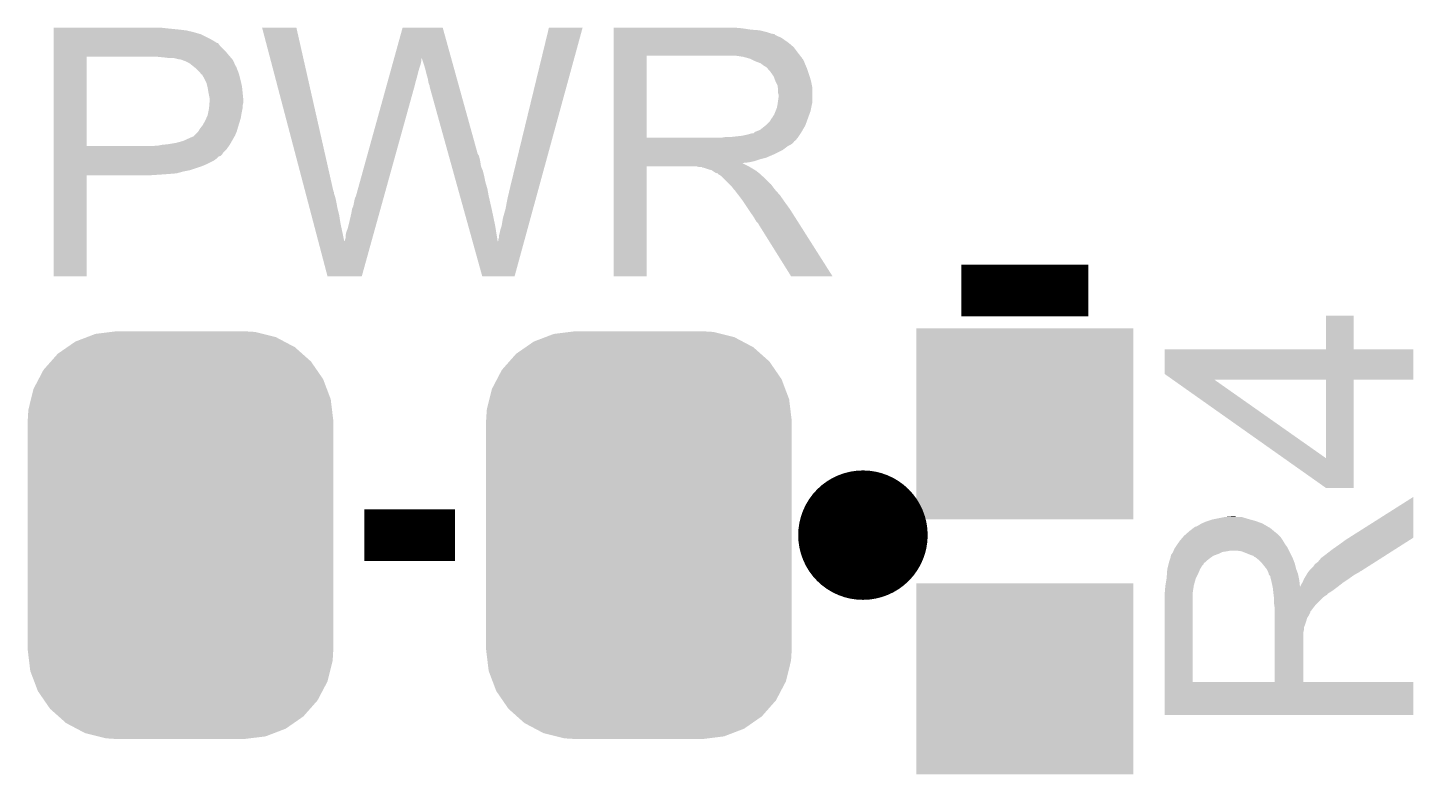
# Model space of a CAD drawing. Extents: x -4.2 to 27.1, y -3.9 to 55.1.
# Drawn here: x 12.47 to 17.91, y 0.97 to 3.9 of the extents above; entities that cross this region are included whole.
import ezdxf

# ---------------------------------------------------------------- set-up
doc = ezdxf.new("R2010")
doc.units = 0
doc.layers.get('0').update_dxf_attribs({"linetype": 'CONTINUOUS'})
doc.layers.add('MCP2517FD_CLICK_GTO', color=14, linetype='CONTINUOUS')
doc.layers.add('MCP2517FD_CLICK_GTS', color=12, linetype='CONTINUOUS')

# ---------------------------------------------------------------- blocks, each defined once
blk = doc.blocks.new('CUSTOM_87')
for points in [[(-0.412478, 0.7596), (-0.367318, 0.776858), (0.407048, 0.7596), (0.37443, 0.776858)], [(-0.367318, 0.776858), (-0.333784, 0.789672), (0.37443, 0.776858), (0.323346, 0.789672)], [(-0.333784, 0.789672), (-0.272204, 0.797354), (0.323346, 0.789672), (0.29272, 0.797354)], [(-0.272204, 0.797354), (-0.25019, 0.8001), (0.29272, 0.797354), (0.25019, 0.8001)], [(-0.508414, 0.681432), (-0.481722, 0.711622), (0.511804, 0.681432), (0.477906, 0.711622)], [(-0.481722, 0.711622), (-0.444432, 0.73746), (0.477906, 0.711622), (0.448892, 0.73746)], [(-0.444432, 0.73746), (-0.412478, 0.7596), (0.448892, 0.73746), (0.407048, 0.7596)], [(-0.537522, 0.648508), (-0.508414, 0.681432), (0.53444, 0.648508), (0.511804, 0.681432)], [(-0.57665, 0.573904), (-0.556664, 0.612012), (0.573936, 0.573904), (0.55953, 0.612012)], [(-0.556664, 0.612012), (-0.537522, 0.648508), (0.55953, 0.612012), (0.53444, 0.648508)], [(-0.5867, 0.533212), (-0.57665, 0.573904), (0.589316, 0.533212), (0.573936, 0.573904)], [(-0.59944, 0.44958), (-0.596848, 0.492118), (0.59944, 0.44958), (0.594292, 0.492118)], [(-0.596848, 0.492118), (-0.5867, 0.533212), (0.594292, 0.492118), (0.589316, 0.533212)], [(-0.59944, -0.44958), (-0.59944, 0.44958), (0.59944, -0.44958), (0.59944, 0.44958)], [(-0.59429, -0.492118), (-0.59944, -0.44958), (0.596848, -0.492118), (0.59944, -0.44958)], [(-0.589316, -0.533212), (-0.59429, -0.492118), (0.586698, -0.533212), (0.596848, -0.492118)], [(-0.573934, -0.573904), (-0.589316, -0.533212), (0.57665, -0.573904), (0.586698, -0.533212)], [(-0.55953, -0.612012), (-0.573934, -0.573904), (0.556662, -0.612012), (0.57665, -0.573904)], [(-0.534438, -0.648508), (-0.55953, -0.612012), (0.537522, -0.648508), (0.556662, -0.612012)], [(-0.511804, -0.681432), (-0.534438, -0.648508), (0.508412, -0.681432), (0.537522, -0.648508)], [(-0.477904, -0.711622), (-0.511804, -0.681432), (0.481722, -0.711622), (0.508412, -0.681432)], [(-0.448892, -0.73746), (-0.477904, -0.711622), (0.44443, -0.73746), (0.481722, -0.711622)], [(-0.407046, -0.7596), (-0.448892, -0.73746), (0.412478, -0.7596), (0.44443, -0.73746)], [(-0.37443, -0.776858), (-0.407046, -0.7596), (0.367316, -0.776858), (0.412478, -0.7596)], [(-0.323344, -0.789672), (-0.37443, -0.776858), (0.333784, -0.789672), (0.367316, -0.776858)], [(-0.29272, -0.797354), (-0.323344, -0.789672), (0.272202, -0.797354), (0.333784, -0.789672)], [(-0.25019, -0.8001), (-0.29272, -0.797354), (0.25019, -0.8001), (0.272202, -0.797354)]]:
    blk.add_solid(points)
blk = doc.blocks.new('RECTANGLE_98')
blk.add_solid([(0.42545, 0.37465), (0.42545, -0.37465), (-0.42545, 0.37465), (-0.42545, -0.37465)])

msp = doc.modelspace()

# ---------------------------------------------------------------- linework, layer by layer
at = {"layer": 'MCP2517FD_CLICK_GTO', "const_width": 0.2032}
for points in [[(16.13408, 2.86512), (16.63192, 2.86512)], [(13.7922, 1.905), (14.1478, 1.905)]]:
    msp.add_lwpolyline(points, dxfattribs=at)
at = {"layer": 'MCP2517FD_CLICK_GTO', "const_width": 0.254}
msp.add_lwpolyline([(15.621, 1.905, 1), (15.875, 1.905, 1)], format="xyb", close=True, dxfattribs=at)
at = {"layer": 'MCP2517FD_CLICK_GTO'}
for points in [[(12.57302, 3.89382), (12.573022, 3.89636), (13.0175, 3.89382), (12.994638, 3.89636)], [(12.57302, 3.88874), (12.57302, 3.89382), (13.0683, 3.88874), (13.0175, 3.89382)], [(12.57302, 3.8862), (12.57302, 3.88874), (13.088622, 3.8862), (13.0683, 3.88874)], [(12.57302, 3.88366), (12.57302, 3.8862), (13.10132, 3.88366), (13.091162, 3.8862)], [(12.57302, 3.88112), (12.57302, 3.88366), (13.11402, 3.88112), (13.10132, 3.88366)], [(12.57302, 3.87096), (12.57302, 3.88112), (13.14958, 3.87096), (13.11402, 3.88112)], [(12.57302, 3.85064), (12.57302, 3.87096), (13.190218, 3.85064), (13.14958, 3.87096)], [(13.390912, 3.896342), (13.390906, 3.896358), (13.525504, 3.896342), (13.390906, 3.896358)], [(13.559244, 3.256278), (13.390912, 3.896342), (13.67028, 3.256278), (13.525504, 3.896342)], [(13.909004, 3.776944), (13.942072, 3.896344), (14.13261, 3.776944), (14.099544, 3.896344)], [(13.942072, 3.896344), (13.942078, 3.89636), (14.099544, 3.896344), (13.942078, 3.89636)], [(14.3637, 3.26898), (14.51611, 3.896332), (14.476618, 3.26898), (14.648174, 3.896332)], [(14.51611, 3.896332), (14.516118, 3.89636), (14.648174, 3.896332), (14.516118, 3.89636)], [(14.77012, 3.89382), (14.770122, 3.89636), (15.27556, 3.89382), (15.24762, 3.89636)], [(14.77012, 3.88874), (14.77012, 3.89382), (15.308578, 3.88874), (15.27556, 3.89382)], [(14.77012, 3.8862), (14.77012, 3.88874), (15.3416, 3.8862), (15.308578, 3.88874)], [(14.77012, 3.87858), (14.77012, 3.8862), (15.372078, 3.87858), (15.3416, 3.8862)], [(14.77012, 3.8735), (14.77012, 3.87858), (15.387322, 3.8735), (15.372078, 3.87858)], [(14.77012, 3.87096), (14.77012, 3.8735), (15.400022, 3.87096), (15.387322, 3.8735)], [(14.77012, 3.870938), (14.77012, 3.87096), (15.40256, 3.870938), (15.400022, 3.87096)], [(14.77012, 3.868414), (14.77012, 3.870938), (15.402574, 3.868414), (15.40256, 3.870938)], [(14.77012, 3.86334), (14.77012, 3.868414), (15.41272, 3.86334), (15.402574, 3.868414)], [(14.77012, 3.858258), (14.77012, 3.86334), (15.425422, 3.858258), (15.41272, 3.86334)], [(12.573018, 3.80238), (12.57302, 3.82524), (13.24864, 3.80238), (13.225782, 3.82524)], [(12.57302, 3.840478), (12.57302, 3.85064), (13.208, 3.840478), (13.190218, 3.85064)], [(12.57302, 3.83794), (12.57302, 3.840478), (13.210544, 3.83794), (13.208, 3.840478)], [(12.57302, 3.835396), (12.57302, 3.83794), (13.218162, 3.835396), (13.210544, 3.83794)], [(12.57302, 3.82524), (12.57302, 3.835396), (13.225782, 3.82524), (13.218162, 3.835396)], [(14.770118, 3.79984), (14.77012, 3.820158), (15.49146, 3.79984), (15.476222, 3.820158)], [(14.77012, 3.8481), (14.77012, 3.858258), (15.44066, 3.8481), (15.425422, 3.858258)], [(14.77012, 3.8354), (14.77012, 3.8481), (15.45844, 3.8354), (15.44066, 3.8481)], [(14.77012, 3.820158), (14.77012, 3.8354), (15.476222, 3.820158), (15.45844, 3.8354)], [(12.57301, 3.431562), (12.573018, 3.78206), (12.70254, 3.431562), (12.702562, 3.78206)], [(12.573018, 3.78714), (12.573018, 3.80238), (13.26134, 3.78714), (13.24864, 3.80238)], [(12.573018, 3.78206), (12.573018, 3.78714), (13.265694, 3.78206), (13.26134, 3.78714)], [(13.00734, 3.77952), (12.98194, 3.78206), (13.267872, 3.77952), (13.265694, 3.78206)], [(13.027662, 3.77698), (13.00734, 3.77952), (13.270048, 3.77698), (13.267872, 3.77952)], [(13.065762, 3.7719), (13.045442, 3.77698), (13.274402, 3.7719), (13.270048, 3.77698)], [(13.070844, 3.771898), (13.065762, 3.7719), (13.274404, 3.771898), (13.274402, 3.7719)], [(13.077618, 3.769358), (13.070844, 3.771898), (13.27658, 3.769358), (13.274404, 3.771898)], [(13.09116, 3.76428), (13.077618, 3.769358), (13.278838, 3.76428), (13.27658, 3.769358)], [(13.1064, 3.75666), (13.09116, 3.76428), (13.282226, 3.75666), (13.278838, 3.76428)], [(13.1191, 3.7465), (13.1064, 3.75666), (13.286742, 3.7465), (13.282226, 3.75666)], [(13.898464, 3.73888), (13.902684, 3.75412), (14.0081, 3.73888), (14.013178, 3.75412)], [(13.902684, 3.75412), (13.9062, 3.766818), (14.013178, 3.75412), (14.01572, 3.766818)], [(13.9062, 3.766818), (13.90831, 3.774434), (14.01572, 3.766818), (14.01572, 3.774434)], [(13.90831, 3.774434), (13.909004, 3.776944), (14.01572, 3.774434), (14.018222, 3.776944)], [(14.01826, 3.774444), (14.018222, 3.776944), (14.133302, 3.774444), (14.13261, 3.776944)], [(14.02588, 3.75158), (14.01826, 3.774444), (14.139634, 3.75158), (14.133302, 3.774444)], [(14.03096, 3.7338), (14.02588, 3.75158), (14.144558, 3.7338), (14.139634, 3.75158)], [(14.770112, 3.464582), (14.770118, 3.78712), (14.89964, 3.464582), (14.899642, 3.78712)], [(14.770118, 3.78714), (14.770118, 3.79984), (15.501338, 3.78714), (15.49146, 3.79984)], [(14.770118, 3.78712), (14.770118, 3.78714), (14.899642, 3.78712), (15.20698, 3.78714)], [(15.278102, 3.78206), (15.245082, 3.78714), (15.505288, 3.78206), (15.501338, 3.78714)], [(15.296742, 3.776976), (15.278102, 3.78206), (15.50924, 3.776976), (15.505288, 3.78206)], [(15.30604, 3.77444), (15.296742, 3.776976), (15.509262, 3.77444), (15.50924, 3.776976)], [(15.306068, 3.774426), (15.30604, 3.77444), (15.511786, 3.774426), (15.509262, 3.77444)], [(15.32636, 3.76428), (15.306068, 3.774426), (15.51686, 3.76428), (15.511786, 3.774426)], [(15.346682, 3.756658), (15.32636, 3.76428), (15.51991, 3.756658), (15.51686, 3.76428)], [(15.353454, 3.75158), (15.346682, 3.756658), (15.52194, 3.75158), (15.51991, 3.756658)], [(15.35684, 3.74904), (15.353454, 3.75158), (15.52303, 3.74904), (15.52194, 3.75158)], [(13.12228, 3.743956), (13.1191, 3.7465), (13.28928, 3.743956), (13.286742, 3.7465)], [(13.1318, 3.73634), (13.12228, 3.743956), (13.29182, 3.73634), (13.28928, 3.743956)], [(13.144498, 3.723642), (13.1318, 3.73634), (13.2969, 3.723642), (13.29182, 3.73634)], [(13.14704, 3.7211), (13.144498, 3.723642), (13.297748, 3.7211), (13.2969, 3.723642)], [(13.15213, 3.71348), (13.14704, 3.7211), (13.300286, 3.71348), (13.297748, 3.7211)], [(13.154666, 3.713468), (13.15213, 3.71348), (13.30029, 3.713468), (13.300286, 3.71348)], [(13.157564, 3.7084), (13.154666, 3.713468), (13.301978, 3.7084), (13.30029, 3.713468)], [(13.16482, 3.6957), (13.157564, 3.7084), (13.305156, 3.6957), (13.301978, 3.7084)], [(13.882988, 3.683), (13.887912, 3.70078), (13.99286, 3.683), (13.99794, 3.70078)], [(13.887912, 3.70078), (13.89354, 3.7211), (13.99794, 3.70078), (14.00302, 3.7211)], [(13.89354, 3.7211), (13.898464, 3.73888), (14.00302, 3.7211), (14.0081, 3.73888)], [(14.03604, 3.71348), (14.03096, 3.7338), (14.150184, 3.71348), (14.144558, 3.7338)], [(14.04112, 3.695702), (14.03604, 3.71348), (14.155108, 3.695702), (14.150184, 3.71348)], [(15.364464, 3.74396), (15.35684, 3.74904), (15.525206, 3.74396), (15.52303, 3.74904)], [(15.367006, 3.743954), (15.364464, 3.74396), (15.52521, 3.743954), (15.525206, 3.74396)], [(15.375892, 3.7338), (15.367006, 3.743954), (15.52956, 3.7338), (15.52521, 3.743954)], [(15.38478, 3.723642), (15.375892, 3.7338), (15.532946, 3.723642), (15.52956, 3.7338)], [(15.393852, 3.71094), (15.38478, 3.723642), (15.53718, 3.71094), (15.532946, 3.723642)], [(15.39748, 3.70586), (15.393852, 3.71094), (15.538706, 3.70586), (15.53718, 3.71094)], [(15.4051, 3.685542), (15.39748, 3.70586), (15.5448, 3.685542), (15.538706, 3.70586)], [(13.168632, 3.68808), (13.16482, 3.6957), (13.30706, 3.68808), (13.305156, 3.6957)], [(13.172442, 3.680458), (13.168632, 3.68808), (13.308754, 3.680458), (13.30706, 3.68808)], [(13.176252, 3.665218), (13.172442, 3.680458), (13.31214, 3.665218), (13.308754, 3.680458)], [(13.17752, 3.66014), (13.176252, 3.665218), (13.312648, 3.66014), (13.31214, 3.665218)], [(13.18006, 3.6449), (13.17752, 3.66014), (13.314172, 3.6449), (13.312648, 3.66014)], [(13.18514, 3.619498), (13.18006, 3.6449), (13.316714, 3.619498), (13.314172, 3.6449)], [(13.759182, 3.235962), (13.87736, 3.66268), (13.869398, 3.235962), (13.98778, 3.66268)], [(13.87736, 3.66268), (13.882988, 3.683), (13.98778, 3.66268), (13.99286, 3.683)], [(14.04366, 3.68046), (14.04112, 3.695702), (14.159328, 3.68046), (14.155108, 3.695702)], [(14.0462, 3.672842), (14.04366, 3.68046), (14.161438, 3.672842), (14.159328, 3.68046)], [(14.048738, 3.667764), (14.0462, 3.672842), (14.162844, 3.667764), (14.161438, 3.672842)], [(14.04874, 3.662682), (14.048738, 3.667764), (14.164252, 3.662682), (14.162844, 3.667764)], [(14.121316, 3.401056), (14.04874, 3.662682), (14.236702, 3.401056), (14.164252, 3.662682)], [(15.4051, 3.68554), (15.4051, 3.685542), (15.544802, 3.68554), (15.5448, 3.685542)], [(15.41272, 3.670296), (15.4051, 3.68554), (15.54785, 3.670296), (15.544802, 3.68554)], [(15.414172, 3.660138), (15.41272, 3.670296), (15.54988, 3.660138), (15.54785, 3.670296)], [(15.41526, 3.652518), (15.414172, 3.660138), (15.54988, 3.652518), (15.54988, 3.660138)], [(15.415262, 3.639818), (15.41526, 3.652518), (15.54988, 3.639818), (15.54988, 3.652518)], [(13.18281, 3.581398), (13.183658, 3.591558), (13.31468, 3.581398), (13.31468, 3.591558)], [(13.183658, 3.591558), (13.184504, 3.601718), (13.31468, 3.591558), (13.31722, 3.601718)], [(13.184504, 3.601718), (13.18514, 3.60934), (13.31722, 3.601718), (13.31722, 3.60934)], [(13.18514, 3.614422), (13.18514, 3.619498), (13.31722, 3.614422), (13.316714, 3.619498)], [(13.18514, 3.60934), (13.18514, 3.614422), (13.31722, 3.60934), (13.31722, 3.614422)], [(15.410178, 3.581398), (15.412718, 3.5941), (15.544798, 3.581398), (15.54734, 3.5941)], [(15.412718, 3.5941), (15.41272, 3.594102), (15.54734, 3.5941), (15.54734, 3.594102)], [(15.41272, 3.594102), (15.41417, 3.604258), (15.54734, 3.594102), (15.54988, 3.604258)], [(15.41417, 3.604258), (15.4178, 3.62966), (15.54988, 3.604258), (15.54988, 3.62966)], [(15.4178, 3.632196), (15.415262, 3.639818), (15.54988, 3.632196), (15.54988, 3.639818)], [(15.4178, 3.62966), (15.4178, 3.632196), (15.54988, 3.62966), (15.54988, 3.632196)], [(13.16736, 3.5306), (13.171874, 3.540758), (13.303934, 3.5306), (13.30706, 3.540758)], [(13.171874, 3.540758), (13.177518, 3.553458), (13.30706, 3.540758), (13.309176, 3.553458)], [(13.177518, 3.553458), (13.178026, 3.556), (13.309176, 3.553458), (13.3096, 3.556)], [(13.178026, 3.556), (13.1826, 3.578858), (13.3096, 3.556), (13.31417, 3.578858)], [(13.1826, 3.578858), (13.18281, 3.581398), (13.31417, 3.578858), (13.31468, 3.581398)], [(15.382238, 3.528058), (15.389858, 3.540758), (15.52748, 3.528058), (15.532098, 3.540758)], [(15.389858, 3.540758), (15.392398, 3.5433), (15.532098, 3.540758), (15.533022, 3.5433)], [(15.392398, 3.5433), (15.39494, 3.548378), (15.533022, 3.5433), (15.534868, 3.548378)], [(15.39494, 3.548378), (15.400018, 3.555998), (15.534868, 3.548378), (15.537638, 3.555998)], [(15.400018, 3.555998), (15.405098, 3.5687), (15.537638, 3.555998), (15.542258, 3.5687)], [(15.405098, 3.5687), (15.410178, 3.581398), (15.542258, 3.5687), (15.544798, 3.581398)], [(13.124174, 3.472178), (13.139418, 3.487418), (13.2842, 3.472178), (13.29073, 3.487418)], [(13.139418, 3.487418), (13.140942, 3.489958), (13.29073, 3.487418), (13.29182, 3.489958)], [(13.140942, 3.489958), (13.147038, 3.500118), (13.29182, 3.489958), (13.294722, 3.500118)], [(13.147038, 3.500118), (13.153134, 3.50774), (13.294722, 3.500118), (13.2969, 3.50774)], [(13.153134, 3.50774), (13.1572, 3.512822), (13.2969, 3.50774), (13.298462, 3.512822)], [(13.1572, 3.512822), (13.16736, 3.5306), (13.298462, 3.512822), (13.303934, 3.5306)], [(15.295882, 3.47726), (15.313656, 3.48234), (15.500774, 3.47726), (15.504162, 3.48234)], [(15.318734, 3.48234), (15.323818, 3.487416), (15.504162, 3.48234), (15.507122, 3.487416)], [(15.323818, 3.487416), (15.331442, 3.48996), (15.507122, 3.487416), (15.508606, 3.48996)], [(15.331442, 3.48996), (15.344138, 3.49504), (15.508606, 3.48996), (15.511568, 3.49504)], [(15.344138, 3.49504), (15.366362, 3.512818), (15.511568, 3.49504), (15.52194, 3.512818)], [(15.366362, 3.512818), (15.369538, 3.515358), (15.52194, 3.512818), (15.522862, 3.515358)], [(15.369538, 3.515358), (15.382238, 3.528058), (15.522862, 3.515358), (15.52748, 3.528058)], [(12.57301, 3.43154), (12.57301, 3.431562), (12.964158, 3.43154), (12.70254, 3.431562)], [(12.57301, 3.418838), (12.57301, 3.43154), (13.251178, 3.418838), (13.260252, 3.43154)], [(12.964158, 3.43154), (12.974318, 3.43408), (13.260252, 3.43154), (13.262066, 3.43408)], [(12.984478, 3.43408), (12.997168, 3.436618), (13.262066, 3.43408), (13.26388, 3.436618)], [(12.997168, 3.436618), (12.99718, 3.43662), (13.26388, 3.436618), (13.26388, 3.43662)], [(12.99718, 3.43662), (13.022582, 3.43916), (13.26388, 3.43662), (13.265332, 3.43916)], [(13.022582, 3.43916), (13.05306, 3.44424), (13.265332, 3.43916), (13.268234, 3.44424)], [(13.05306, 3.44424), (13.081, 3.451858), (13.268234, 3.44424), (13.272588, 3.451858)], [(13.081, 3.451858), (13.10894, 3.46456), (13.272588, 3.451858), (13.279846, 3.46456)], [(13.10894, 3.46456), (13.121636, 3.46964), (13.279846, 3.46456), (13.282748, 3.46964)], [(13.121636, 3.46964), (13.124174, 3.472178), (13.282748, 3.46964), (13.2842, 3.472178)], [(14.77011, 3.45186), (14.770112, 3.4544), (15.481294, 3.45186), (15.48384, 3.4544)], [(14.77011, 3.451846), (14.77011, 3.45186), (15.478754, 3.451846), (15.481294, 3.45186)], [(14.77011, 3.44678), (14.77011, 3.451846), (15.476218, 3.44678), (15.478754, 3.451846)], [(14.77011, 3.4417), (14.77011, 3.44678), (15.47114, 3.4417), (15.476218, 3.44678)], [(14.77011, 3.43662), (14.77011, 3.4417), (15.463518, 3.43662), (15.47114, 3.4417)], [(14.77011, 3.431538), (14.77011, 3.43662), (15.45336, 3.431538), (15.463518, 3.43662)], [(14.77011, 3.4163), (14.77011, 3.431538), (15.433038, 3.4163), (15.45336, 3.431538)], [(14.770112, 3.46456), (14.770112, 3.464582), (15.191738, 3.46456), (14.89964, 3.464582)], [(14.770112, 3.4544), (14.770112, 3.46456), (15.48384, 3.4544), (15.491968, 3.46456)], [(15.191738, 3.46456), (15.206978, 3.4671), (15.491968, 3.46456), (15.494, 3.4671)], [(15.227298, 3.4671), (15.273018, 3.47218), (15.494, 3.4671), (15.497386, 3.47218)], [(15.273018, 3.47218), (15.295882, 3.47726), (15.497386, 3.47218), (15.500774, 3.47726)], [(12.573008, 3.36042), (12.57301, 3.37566), (13.17244, 3.36042), (13.202918, 3.37566)], [(12.57301, 3.403594), (12.57301, 3.418838), (13.23594, 3.403594), (13.251178, 3.418838)], [(12.57301, 3.401054), (12.57301, 3.403594), (13.235934, 3.401054), (13.23594, 3.403594)], [(12.57301, 3.39344), (12.57301, 3.401054), (13.228316, 3.39344), (13.235934, 3.401054)], [(12.57301, 3.390896), (12.57301, 3.39344), (13.220698, 3.390896), (13.228316, 3.39344)], [(12.57301, 3.38328), (12.57301, 3.390896), (13.213078, 3.38328), (13.220698, 3.390896)], [(12.57301, 3.37566), (12.57301, 3.38328), (13.202918, 3.37566), (13.213078, 3.38328)], [(14.123428, 3.393438), (14.121316, 3.401056), (14.241782, 3.393438), (14.236702, 3.401056)], [(14.126246, 3.38328), (14.123428, 3.393438), (14.24432, 3.38328), (14.241782, 3.393438)], [(14.12977, 3.37058), (14.126246, 3.38328), (14.24686, 3.37058), (14.24432, 3.38328)], [(14.134702, 3.352798), (14.12977, 3.37058), (14.249402, 3.352798), (14.24686, 3.37058)], [(14.77011, 3.40106), (14.77011, 3.4163), (15.40256, 3.40106), (15.433038, 3.4163)], [(14.77011, 3.38582), (14.77011, 3.40106), (15.366998, 3.38582), (15.40256, 3.40106)], [(14.77011, 3.38074), (14.77011, 3.38582), (15.346682, 3.38074), (15.366998, 3.38582)], [(14.77011, 3.37312), (14.77011, 3.38074), (15.323818, 3.37312), (15.346682, 3.38074)], [(14.77011, 3.36804), (14.77011, 3.37312), (15.300958, 3.36804), (15.323818, 3.37312)], [(12.573, 2.921022), (12.573008, 3.317218), (12.702518, 2.921022), (12.70254, 3.317218)], [(12.573008, 3.3528), (12.573008, 3.36042), (13.15466, 3.3528), (13.17244, 3.36042)], [(12.573008, 3.33756), (12.573008, 3.3528), (13.108938, 3.33756), (13.15466, 3.3528)], [(12.573008, 3.33248), (12.573008, 3.33756), (13.08354, 3.33248), (13.108938, 3.33756)], [(12.573008, 3.32486), (12.573008, 3.33248), (13.055598, 3.32486), (13.08354, 3.33248)], [(12.573008, 3.32232), (12.573008, 3.32486), (13.02512, 3.32232), (13.055598, 3.32486)], [(12.573008, 3.31978), (12.573008, 3.32232), (12.98956, 3.31978), (13.02512, 3.32232)], [(12.573008, 3.31724), (12.573008, 3.31978), (12.951462, 3.31724), (12.98956, 3.31978)], [(12.573008, 3.317218), (12.573008, 3.31724), (12.70254, 3.317218), (12.951462, 3.31724)], [(14.139634, 3.335018), (14.134702, 3.352798), (14.25702, 3.335018), (14.249402, 3.352798)], [(14.14527, 3.3147), (14.139634, 3.335018), (14.2621, 3.3147), (14.25702, 3.335018)], [(14.7701, 2.921022), (14.770108, 3.352778), (14.899618, 2.921022), (14.89964, 3.352778)], [(14.770108, 3.362958), (14.77011, 3.365466), (15.278104, 3.362958), (15.275592, 3.365466)], [(14.770108, 3.3528), (14.770108, 3.362958), (15.29842, 3.3528), (15.278104, 3.362958)], [(14.770108, 3.352778), (14.770108, 3.3528), (14.89964, 3.352778), (15.092678, 3.3528)], [(14.77011, 3.365466), (14.77011, 3.36804), (15.275592, 3.365466), (15.300958, 3.36804)], [(15.102838, 3.35026), (15.092678, 3.3528), (15.303498, 3.35026), (15.29842, 3.3528)], [(15.118074, 3.347726), (15.115534, 3.35026), (15.307722, 3.347726), (15.303498, 3.35026)], [(15.120616, 3.34772), (15.118074, 3.347726), (15.307732, 3.34772), (15.307722, 3.347726)], [(15.143482, 3.3401), (15.120616, 3.34772), (15.320434, 3.3401), (15.307732, 3.34772)], [(15.153638, 3.337562), (15.143482, 3.3401), (15.324664, 3.337562), (15.320434, 3.3401)], [(15.157452, 3.33502), (15.153638, 3.337562), (15.3289, 3.33502), (15.324664, 3.337562)], [(15.168876, 3.327402), (15.157452, 3.33502), (15.338424, 3.327402), (15.3289, 3.33502)], [(15.176498, 3.324862), (15.168876, 3.327402), (15.341598, 3.324862), (15.338424, 3.327402)], [(15.179018, 3.32486), (15.176498, 3.324862), (15.3416, 3.32486), (15.341598, 3.324862)], [(15.17904, 3.322332), (15.179018, 3.32486), (15.34413, 3.322332), (15.3416, 3.32486)], [(15.191738, 3.314702), (15.17904, 3.322332), (15.35176, 3.314702), (15.34413, 3.322332)], [(14.152316, 3.2893), (14.14527, 3.3147), (14.26718, 3.2893), (14.2621, 3.3147)], [(14.159362, 3.2639), (14.152316, 3.2893), (14.2748, 3.2639), (14.26718, 3.2893)], [(14.167112, 3.23596), (14.159362, 3.2639), (14.27988, 3.23596), (14.2748, 3.2639)], [(14.35354, 3.2258), (14.3637, 3.26898), (14.46481, 3.2258), (14.476618, 3.26898)], [(15.191742, 3.314698), (15.191738, 3.314702), (15.351764, 3.314698), (15.35176, 3.314702)], [(15.194282, 3.312158), (15.191742, 3.314698), (15.35684, 3.312158), (15.351764, 3.314698)], [(15.224762, 3.281678), (15.194282, 3.312158), (15.38732, 3.281678), (15.35684, 3.312158)], [(15.232378, 3.27406), (15.224762, 3.281678), (15.393036, 3.27406), (15.38732, 3.281678)], [(15.24, 3.263902), (15.232378, 3.27406), (15.400654, 3.263902), (15.393036, 3.27406)], [(15.24254, 3.26136), (15.24, 3.263902), (15.40256, 3.26136), (15.400654, 3.263902)], [(15.245078, 3.25882), (15.24254, 3.26136), (15.404818, 3.25882), (15.40256, 3.26136)], [(13.560582, 3.251196), (13.559244, 3.256278), (13.67282, 3.251196), (13.67028, 3.256278)], [(13.561916, 3.246118), (13.560582, 3.251196), (13.672822, 3.246118), (13.67282, 3.251196)], [(13.565924, 3.23088), (13.561916, 3.246118), (13.677898, 3.23088), (13.672822, 3.246118)], [(13.568596, 3.22072), (13.565924, 3.23088), (13.68044, 3.22072), (13.677898, 3.23088)], [(13.571936, 3.20802), (13.568596, 3.22072), (13.68298, 3.20802), (13.68044, 3.22072)], [(13.575944, 3.19278), (13.571936, 3.20802), (13.68552, 3.19278), (13.68298, 3.20802)], [(13.74902, 3.197862), (13.754102, 3.22326), (13.858828, 3.197862), (13.865874, 3.22326)], [(13.754102, 3.22326), (13.75664, 3.23088), (13.865874, 3.22326), (13.867988, 3.23088)], [(13.75664, 3.23088), (13.759182, 3.235962), (13.867988, 3.23088), (13.869398, 3.235962)], [(14.182614, 3.18008), (14.167112, 3.23596), (14.29258, 3.18008), (14.27988, 3.23596)], [(14.34592, 3.185158), (14.35354, 3.2258), (14.453698, 3.185158), (14.46481, 3.2258)], [(15.26032, 3.2385), (15.245078, 3.25882), (15.42288, 3.2385), (15.404818, 3.25882)], [(15.27556, 3.21818), (15.26032, 3.2385), (15.437104, 3.21818), (15.42288, 3.2385)], [(15.278948, 3.2131), (15.27556, 3.21818), (15.44066, 3.2131), (15.437104, 3.21818)], [(15.297574, 3.18516), (15.278948, 3.2131), (15.46098, 3.18516), (15.44066, 3.2131)], [(13.58396, 3.1623), (13.575944, 3.19278), (13.69314, 3.1623), (13.68552, 3.19278)], [(13.592644, 3.12928), (13.58396, 3.1623), (13.69822, 3.12928), (13.69314, 3.1623)], [(13.73378, 3.1369), (13.7414, 3.16992), (13.841916, 3.1369), (13.851076, 3.16992)], [(13.7414, 3.16992), (13.743942, 3.185162), (13.851076, 3.16992), (13.855306, 3.185162)], [(13.743942, 3.185162), (13.74902, 3.197862), (13.855306, 3.185162), (13.858828, 3.197862)], [(14.199524, 3.11912), (14.182614, 3.18008), (14.30528, 3.11912), (14.29258, 3.18008)], [(14.33576, 3.149602), (14.34592, 3.185158), (14.443974, 3.149602), (14.453698, 3.185158)], [(15.30604, 3.17246), (15.297574, 3.18516), (15.469038, 3.17246), (15.46098, 3.18516)], [(15.31874, 3.154682), (15.30604, 3.17246), (15.480318, 3.154682), (15.469038, 3.17246)], [(15.328898, 3.136902), (15.31874, 3.154682), (15.491598, 3.136902), (15.480318, 3.154682)], [(13.601996, 3.09372), (13.592644, 3.12928), (13.70584, 3.09372), (13.69822, 3.12928)], [(13.721082, 3.093722), (13.72616, 3.106422), (13.829938, 3.093722), (13.833462, 3.106422)], [(13.72616, 3.106422), (13.73378, 3.1369), (13.833462, 3.106422), (13.841916, 3.1369)], [(14.217034, 3.055996), (14.199524, 3.11912), (14.315402, 3.055996), (14.30528, 3.11912)], [(14.32306, 3.09118), (14.325602, 3.10388), (14.427998, 3.09118), (14.43147, 3.10388)], [(14.325602, 3.10388), (14.33068, 3.11912), (14.43147, 3.10388), (14.435638, 3.11912)], [(14.33068, 3.11912), (14.33576, 3.149602), (14.435638, 3.11912), (14.443974, 3.149602)], [(15.336518, 3.12928), (15.328898, 3.136902), (15.496434, 3.12928), (15.491598, 3.136902)], [(15.339062, 3.1242), (15.336518, 3.12928), (15.499658, 3.1242), (15.496434, 3.12928)], [(15.466058, 2.92101), (15.339062, 3.1242), (15.628574, 2.92101), (15.499658, 3.1242)], [(13.611958, 3.055842), (13.601996, 3.09372), (13.71346, 3.055842), (13.70584, 3.09372)], [(13.647416, 2.921016), (13.611958, 3.055842), (13.782026, 2.921016), (13.81943, 3.055842)], [(13.71346, 3.055842), (13.713462, 3.058164), (13.81943, 3.055842), (13.820074, 3.058164)], [(13.713462, 3.058164), (13.716, 3.063242), (13.820074, 3.058164), (13.821482, 3.063242)], [(13.716, 3.063242), (13.71854, 3.070864), (13.821482, 3.063242), (13.823596, 3.070864)], [(13.71854, 3.081022), (13.721082, 3.093722), (13.826414, 3.081022), (13.829938, 3.093722)], [(13.71854, 3.070864), (13.71854, 3.081022), (13.823596, 3.070864), (13.826414, 3.081022)], [(14.254476, 2.921016), (14.217034, 3.055996), (14.381466, 2.921016), (14.418376, 3.055996)], [(14.315402, 3.055996), (14.315446, 3.058166), (14.418376, 3.055996), (14.41897, 3.058166)], [(14.315446, 3.058166), (14.31798, 3.060706), (14.41897, 3.058166), (14.419664, 3.060706)], [(14.31798, 3.060706), (14.317982, 3.065782), (14.419664, 3.060706), (14.421052, 3.065782)], [(14.317982, 3.065782), (14.32052, 3.073404), (14.421052, 3.065782), (14.423138, 3.073404)], [(14.32052, 3.081022), (14.32306, 3.09118), (14.42522, 3.081022), (14.427998, 3.09118)], [(14.32052, 3.073404), (14.32052, 3.081022), (14.423138, 3.073404), (14.42522, 3.081022)], [(12.702518, 2.921), (12.573, 2.921022), (12.702518, 2.921), (12.702518, 2.921022)], [(13.782022, 2.921), (13.647416, 2.921016), (13.782022, 2.921), (13.782026, 2.921016)], [(14.381462, 2.921), (14.254476, 2.921016), (14.381462, 2.921), (14.381466, 2.921016)], [(14.899618, 2.921), (14.7701, 2.921022), (14.899618, 2.921), (14.899618, 2.921022)], [(15.62858, 2.921), (15.628574, 2.92101), (15.62858, 2.921), (15.466058, 2.92101)], [(17.5641, 2.634002), (17.56412, 2.766038), (17.673342, 2.634002), (17.67332, 2.766038)], [(17.56412, 2.766038), (17.564122, 2.76606), (17.67332, 2.766038), (17.564122, 2.76606)], [(16.93164, 2.53747), (16.93166, 2.633958), (17.906982, 2.53747), (17.907, 2.633958)], [(16.93166, 2.633958), (16.931662, 2.63398), (17.907, 2.633958), (17.673342, 2.63398)], [(16.931662, 2.63398), (17.5641, 2.634002), (17.673342, 2.63398), (17.673342, 2.634002)], [(16.963996, 2.5146), (16.93164, 2.53747), (17.906978, 2.5146), (17.906982, 2.53747)], [(16.964002, 2.514596), (16.963996, 2.5146), (17.864494, 2.514596), (17.906978, 2.5146)], [(17.398768, 2.207284), (16.964002, 2.514596), (17.564064, 2.207284), (17.127288, 2.514596)], [(17.5641, 2.514578), (17.127288, 2.514596), (17.67332, 2.514578), (17.864494, 2.514596)], [(17.564064, 2.207284), (17.5641, 2.514578), (17.673304, 2.207284), (17.67332, 2.514578)], [(17.564094, 2.090424), (17.398768, 2.207284), (17.673298, 2.090424), (17.673304, 2.207284)], [(17.673298, 2.09042), (17.564094, 2.090424), (17.673298, 2.09042), (17.673298, 2.090424)], [(17.654842, 1.894836), (17.907, 2.05482), (17.90699, 1.894836), (17.907, 2.05482)], [(17.076422, 1.95072), (17.0942, 1.95834), (17.315182, 1.95072), (17.294226, 1.95834)], [(17.0942, 1.95834), (17.10182, 1.96088), (17.294226, 1.95834), (17.28724, 1.96088)], [(17.10182, 1.96088), (17.117062, 1.96596), (17.28724, 1.96088), (17.268614, 1.96596)], [(17.117062, 1.96596), (17.12976, 1.9685), (17.268614, 1.96596), (17.2593, 1.9685)], [(17.12976, 1.9685), (17.16786, 1.97612), (17.2593, 1.9685), (17.233904, 1.97612)], [(17.16786, 1.97612), (17.198314, 1.978658), (17.213584, 1.97612), (17.208504, 1.978658)], [(17.198314, 1.978658), (17.198338, 1.97866), (17.208504, 1.978658), (17.198338, 1.97866)], [(17.003484, 1.89738), (17.00784, 1.902462), (17.3863, 1.89738), (17.381218, 1.902462)], [(17.00784, 1.902462), (17.016546, 1.91008), (17.381218, 1.902462), (17.3736, 1.91008)], [(17.016546, 1.91008), (17.028158, 1.92024), (17.3736, 1.91008), (17.3609, 1.92024)], [(17.028158, 1.92024), (17.04449, 1.93294), (17.3609, 1.92024), (17.34566, 1.93294)], [(17.04449, 1.93294), (17.051024, 1.93802), (17.34566, 1.93294), (17.336952, 1.93802)], [(17.051024, 1.93802), (17.053564, 1.938022), (17.336952, 1.93802), (17.33695, 1.938022)], [(17.053564, 1.938022), (17.063718, 1.9431), (17.33695, 1.938022), (17.328244, 1.9431)], [(17.063718, 1.9431), (17.076422, 1.95072), (17.328244, 1.9431), (17.315182, 1.95072)], [(16.966692, 1.84404), (16.969742, 1.851662), (17.41932, 1.84404), (17.41551, 1.851662)], [(16.969742, 1.851662), (16.974818, 1.859278), (17.41551, 1.851662), (17.4117, 1.859278)], [(16.974818, 1.859278), (16.9799, 1.8669), (17.4117, 1.859278), (17.405986, 1.8669)], [(16.9799, 1.8669), (16.981714, 1.86944), (17.405986, 1.8669), (17.40408, 1.86944)], [(16.981714, 1.86944), (16.990786, 1.882142), (17.40408, 1.86944), (17.39646, 1.882142)], [(16.990786, 1.882142), (16.9926, 1.88468), (17.39646, 1.882142), (17.394768, 1.88468)], [(16.9926, 1.88468), (17.003484, 1.89738), (17.394768, 1.88468), (17.3863, 1.89738)], [(17.56664, 1.83134), (17.5895, 1.84912), (17.807388, 1.83134), (17.835278, 1.84912)], [(17.5895, 1.84912), (17.6149, 1.8669), (17.835278, 1.84912), (17.863168, 1.8669)], [(17.6149, 1.8669), (17.64284, 1.88722), (17.863168, 1.8669), (17.895042, 1.88722)], [(17.64284, 1.88722), (17.654842, 1.894836), (17.895042, 1.88722), (17.90699, 1.894836)], [(16.947516, 1.793246), (16.94942, 1.800858), (17.084046, 1.793246), (17.092744, 1.800858)], [(16.94942, 1.800858), (16.952806, 1.81102), (17.092744, 1.800858), (17.104358, 1.81102)], [(16.952806, 1.81102), (16.9545, 1.816102), (17.104358, 1.81102), (17.111472, 1.816102)], [(16.9545, 1.816102), (16.956024, 1.82372), (17.111472, 1.816102), (17.12214, 1.82372)], [(16.956024, 1.82372), (16.957044, 1.828804), (17.12214, 1.82372), (17.135696, 1.828804)], [(16.957044, 1.828804), (16.95958, 1.83134), (17.135696, 1.828804), (17.14246, 1.83134)], [(16.95958, 1.83134), (16.96466, 1.83896), (17.14246, 1.83134), (17.157704, 1.83896)], [(16.96466, 1.83896), (16.965676, 1.8415), (17.157704, 1.83896), (17.175478, 1.8415)], [(16.965676, 1.8415), (16.966692, 1.84404), (17.175478, 1.8415), (17.188182, 1.84404)], [(17.233902, 1.841498), (17.21612, 1.84404), (17.420592, 1.841498), (17.41932, 1.84404)], [(17.271998, 1.82626), (17.233902, 1.841498), (17.42821, 1.82626), (17.420592, 1.841498)], [(17.279622, 1.823716), (17.271998, 1.82626), (17.429482, 1.823716), (17.42821, 1.82626)], [(17.284706, 1.81864), (17.279622, 1.823716), (17.43202, 1.81864), (17.429482, 1.823716)], [(17.287244, 1.818636), (17.284706, 1.81864), (17.432022, 1.818636), (17.43202, 1.81864)], [(17.29359, 1.81356), (17.287244, 1.818636), (17.43456, 1.81356), (17.432022, 1.818636)], [(17.29994, 1.80848), (17.29359, 1.81356), (17.436466, 1.80848), (17.43456, 1.81356)], [(17.312642, 1.795778), (17.29994, 1.80848), (17.441228, 1.795778), (17.436466, 1.80848)], [(17.314674, 1.793238), (17.312642, 1.795778), (17.44218, 1.793238), (17.441228, 1.795778)], [(17.520922, 1.790702), (17.533622, 1.800862), (17.743642, 1.790702), (17.75958, 1.800862)], [(17.533622, 1.800862), (17.546322, 1.816102), (17.75958, 1.800862), (17.783486, 1.816102)], [(17.546322, 1.816102), (17.56664, 1.83134), (17.783486, 1.816102), (17.807388, 1.83134)], [(16.93926, 1.73482), (16.94071, 1.75514), (17.05356, 1.73482), (17.06372, 1.75514)], [(16.94071, 1.75514), (16.9418, 1.77038), (17.06372, 1.75514), (17.07025, 1.77038)], [(16.9418, 1.77038), (16.942434, 1.77292), (17.07025, 1.77038), (17.07134, 1.77292)], [(16.942434, 1.77292), (16.94561, 1.785622), (17.07134, 1.77292), (17.078962, 1.785622)], [(16.94561, 1.785622), (16.94688, 1.790706), (17.078962, 1.785622), (17.08404, 1.790706)], [(16.94688, 1.790706), (16.947516, 1.793246), (17.08404, 1.790706), (17.084046, 1.793246)], [(17.33093, 1.772918), (17.314674, 1.793238), (17.447262, 1.772918), (17.44218, 1.793238)], [(17.332962, 1.770378), (17.33093, 1.772918), (17.448216, 1.770378), (17.447262, 1.772918)], [(17.338042, 1.760218), (17.332962, 1.770378), (17.452024, 1.760218), (17.448216, 1.770378)], [(17.33995, 1.752598), (17.338042, 1.760218), (17.45488, 1.752598), (17.452024, 1.760218)], [(17.340584, 1.750058), (17.33995, 1.752598), (17.45539, 1.750058), (17.45488, 1.752598)], [(17.34566, 1.744974), (17.340584, 1.750058), (17.456406, 1.744974), (17.45539, 1.750058)], [(17.34566, 1.742438), (17.34566, 1.744974), (17.456914, 1.742438), (17.456406, 1.744974)], [(17.34947, 1.727202), (17.34566, 1.742438), (17.45996, 1.727202), (17.456914, 1.742438)], [(17.479262, 1.73482), (17.486882, 1.74752), (17.65554, 1.73482), (17.673318, 1.74752)], [(17.486882, 1.74752), (17.49298, 1.75768), (17.673318, 1.74752), (17.691102, 1.75768)], [(17.49298, 1.75768), (17.49501, 1.760218), (17.691102, 1.75768), (17.696176, 1.760218)], [(17.49501, 1.760218), (17.497042, 1.762758), (17.696176, 1.760218), (17.69872, 1.762758)], [(17.497042, 1.762758), (17.499076, 1.7653), (17.69872, 1.762758), (17.703798, 1.7653)], [(17.499076, 1.7653), (17.50314, 1.77038), (17.703798, 1.7653), (17.711766, 1.77038)], [(17.50314, 1.77038), (17.51584, 1.78308), (17.711766, 1.77038), (17.731686, 1.78308)], [(17.51584, 1.78308), (17.520922, 1.790702), (17.731686, 1.78308), (17.743642, 1.790702)], [(16.93164, 1.67386), (16.93418, 1.70434), (17.04086, 1.67386), (17.045548, 1.70434)], [(16.93418, 1.70434), (16.934602, 1.706882), (17.045548, 1.70434), (17.04594, 1.706882)], [(16.934602, 1.706882), (16.93926, 1.734818), (17.04594, 1.706882), (17.053558, 1.734818)], [(16.93926, 1.734818), (16.93926, 1.73482), (17.053558, 1.734818), (17.05356, 1.73482)], [(17.35074, 1.72212), (17.34947, 1.727202), (17.460478, 1.72212), (17.45996, 1.727202)], [(17.35524, 1.70187), (17.35074, 1.72212), (17.462536, 1.70187), (17.460478, 1.72212)], [(17.355256, 1.7018), (17.35524, 1.70187), (17.60982, 1.7018), (17.60991, 1.70187)], [(17.35582, 1.699258), (17.355256, 1.7018), (17.60643, 1.699258), (17.60982, 1.7018)], [(17.357232, 1.68656), (17.35582, 1.699258), (17.5895, 1.68656), (17.60643, 1.699258)], [(17.35836, 1.6764), (17.357232, 1.68656), (17.573258, 1.6764), (17.5895, 1.68656)], [(17.462536, 1.70187), (17.467582, 1.711962), (17.60991, 1.70187), (17.622884, 1.711962)], [(17.467582, 1.711962), (17.47266, 1.71958), (17.622884, 1.711962), (17.63268, 1.71958)], [(17.47266, 1.71958), (17.47774, 1.732282), (17.63268, 1.71958), (17.651732, 1.732282)], [(17.47774, 1.732282), (17.479262, 1.73482), (17.651732, 1.732282), (17.65554, 1.73482)], [(16.93164, 1.673858), (16.93164, 1.67386), (17.04086, 1.673858), (17.04086, 1.67386)], [(16.93164, 1.328442), (16.93164, 1.673858), (17.04086, 1.328442), (17.04086, 1.673858)], [(17.35868, 1.673848), (17.35836, 1.6764), (17.56918, 1.673848), (17.573258, 1.6764)], [(17.358996, 1.671314), (17.35868, 1.673848), (17.569166, 1.671314), (17.56918, 1.673848)], [(17.359314, 1.668778), (17.358996, 1.671314), (17.5641, 1.668778), (17.569166, 1.671314)], [(17.360266, 1.661158), (17.359314, 1.668778), (17.55394, 1.661158), (17.5641, 1.668778)], [(17.3609, 1.656078), (17.360266, 1.661158), (17.548858, 1.656078), (17.55394, 1.661158)], [(17.3609, 1.63576), (17.3609, 1.656078), (17.52854, 1.63576), (17.548858, 1.656078)], [(17.361626, 1.630678), (17.3609, 1.63576), (17.523458, 1.630678), (17.52854, 1.63576)], [(17.36344, 1.61798), (17.361626, 1.630678), (17.5133, 1.61798), (17.523458, 1.630678)], [(17.363436, 1.587498), (17.363438, 1.602736), (17.495518, 1.587498), (17.503138, 1.602736)], [(17.363436, 1.579878), (17.363436, 1.587498), (17.490438, 1.579878), (17.495518, 1.587498)], [(17.363436, 1.569722), (17.363436, 1.579878), (17.4879, 1.569722), (17.490438, 1.579878)], [(17.363438, 1.60782), (17.36344, 1.617978), (17.505678, 1.60782), (17.513298, 1.617978)], [(17.363438, 1.605274), (17.363438, 1.60782), (17.50314, 1.605274), (17.505678, 1.60782)], [(17.363438, 1.602736), (17.363438, 1.605274), (17.503138, 1.602736), (17.50314, 1.605274)], [(17.36344, 1.617978), (17.36344, 1.61798), (17.513298, 1.617978), (17.5133, 1.61798)], [(17.363432, 1.531618), (17.363434, 1.544314), (17.47774, 1.531618), (17.47774, 1.544314)], [(17.363432, 1.521458), (17.363432, 1.531618), (17.4752, 1.521458), (17.47774, 1.531618)], [(17.363434, 1.546858), (17.363436, 1.569722), (17.480276, 1.546858), (17.4879, 1.569722)], [(17.363434, 1.544314), (17.363434, 1.546858), (17.47774, 1.544314), (17.480276, 1.546858)], [(17.363418, 1.32842), (17.363432, 1.521458), (17.475222, 1.32842), (17.4752, 1.521458)], [(16.93164, 1.32842), (16.93164, 1.328442), (17.363418, 1.32842), (17.04086, 1.328442)], [(16.93164, 1.328398), (16.93164, 1.32842), (17.907, 1.328398), (17.475222, 1.32842)], [(16.93164, 1.198902), (16.93164, 1.328398), (17.906978, 1.198902), (17.907, 1.328398)], [(17.906978, 1.19888), (16.93164, 1.198902), (17.906978, 1.19888), (17.906978, 1.198902)]]:
    msp.add_solid(points, dxfattribs=at)

# ---------------------------------------------------------------- block references
at = {"layer": 'MCP2517FD_CLICK_GTS'}
for name, p in [('CUSTOM_87', (13.07084, 1.905)), ('CUSTOM_87', (14.86916, 1.905)), ('RECTANGLE_98', (16.383, 2.34188)), ('RECTANGLE_98', (16.383, 1.34112))]:
    msp.add_blockref(name, p, dxfattribs=at)

doc.saveas('drawing.dxf')
